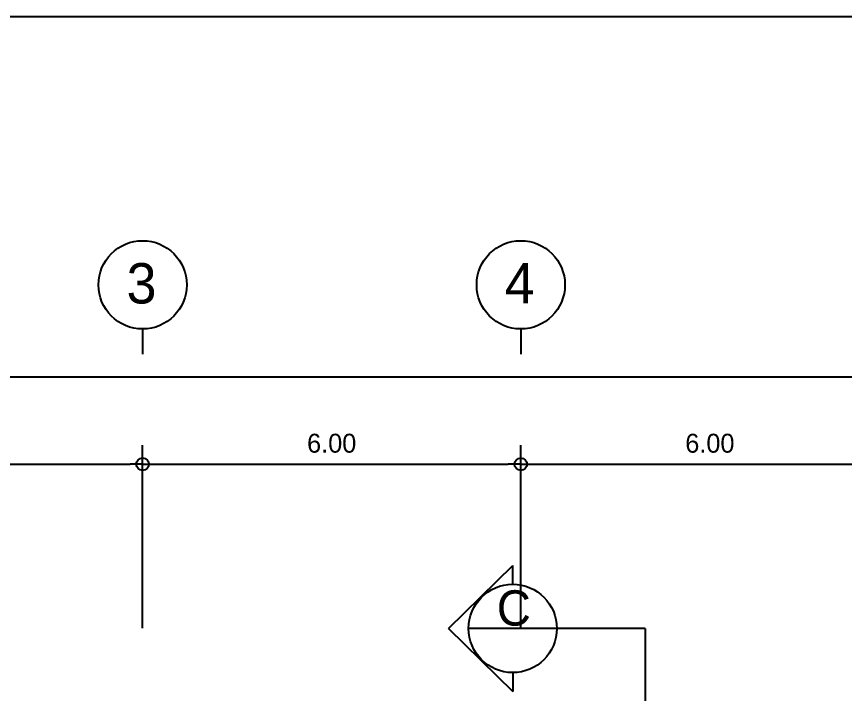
# Model space of a CAD drawing. Header units: millimetres. Extents: x -398 to 816, y -1 to 208.
# Drawn here: x 203.06 to 216.21, y 45.33 to 56.08 of the extents above; entities that cross this region are included whole.
import ezdxf
from ezdxf.enums import TextEntityAlignment as Align

# ---------------------------------------------------------------- set-up
doc = ezdxf.new("R2010")
doc.units = ezdxf.units.MM
doc.linetypes.add('ACAD_ISO04W100', pattern=[30, 24, -3, 0, -3])
for name, color, linetype in [('AA_Dim', 6, 'Continuous'), ('AA_Dim2', 6, 'Continuous'), ('AA_FD', 6, 'Continuous'), ('AC FCU', 221, 'Continuous')]:
    doc.layers.add(name, color=color, linetype=linetype)
doc.styles.add('E140', font='vit-s.shx', dxfattribs={"height": 3.2})
doc.styles.get("Standard").update_dxf_attribs({"font": 'vit-s.shx'})
doc.styles.add('style2', font='vit-s.shx', dxfattribs={"height": 3.2})
doc.dimstyles.new('overall', dxfattribs={"dimtxt": 0.25, "dimasz": 0.15, "dimexe": 0.3, "dimexo": 0.3, "dimgap": 0.18, "dimtad": 1, "dimzin": 0, "dimdsep": 46, "dimtxsty": 'Standard', "dimblk": 'ORIGIN', "dimcen": 0.015, "dimclrd": 256, "dimclre": 256, "dimclrt": 2, "dimadec": 0, "dimazin": 0, "dimtfac": 1, "dimtofl": 0, "dimtmove": 0, "dimatfit": 3, "dimldrblk": 'OPEN90', "dimfxl": 0, "dimtolj": 1, "dimtzin": 0, "dimarcsym": 0})

# ---------------------------------------------------------------- blocks, each defined once
blk = doc.blocks.new('GRD-2')
at = {"layer": 'AA_Dim', "color": 1}
blk.add_line((0, -10.99), (0, -12.981), dxfattribs=at)
blk.add_circle((0, -7.49), 3.5, dxfattribs=at)
at = {"layer": 'AA_Dim', "color": 3, "style": 'E140'}
blk.add_attdef('GRID', text='', height=3.2, dxfattribs=at).set_placement((-0.086, -7.369), align=Align.MIDDLE)
blk = doc.blocks.new('_Origin')
at = {"layer": 'AA_Dim2', "color": 0, "lineweight": -2}
blk.add_line((0, 0), (-1, 0), dxfattribs=at)
blk.add_circle((0, 0), 0.5, dxfattribs=at)
blk = doc.blocks.new('*D30')
at = {"layer": 'AA_Dim', "color": 9, "lineweight": -2}
for p, q in [((189.06, 49.282), (189.06, 50.667)), ((249.06, 49.282), (249.06, 50.667)), ((189.26, 50.367), (248.86, 50.367))]:
    blk.add_line(p, q, dxfattribs=at)
at = {"layer": 'Defpoints', "color": 0}
for p in [(249.06, 50.367), (189.06, 48.982), (249.06, 48.982)]:
    blk.add_point(p, dxfattribs=at)
at = {"layer": 'AA_Dim', "color": 9, "lineweight": -2, "xscale": 0.2, "yscale": 0.2, "zscale": 0.2, "rotation": 180}
blk.add_blockref('_Origin', (189.06, 50.367), dxfattribs=at)
at = {"layer": 'AA_Dim', "color": 9, "lineweight": -2, "xscale": 0.2, "yscale": 0.2, "zscale": 0.2}
blk.add_blockref('_Origin', (249.06, 50.367), dxfattribs=at)
at = {"layer": 'AA_Dim', "color": 2, "insert": (219.06, 50.697), "char_height": 0.3, "attachment_point": 5}
blk.add_mtext('\\A1;60.00', dxfattribs=at)
blk = doc.blocks.new('_Open90')
at = {"layer": 'AA_Dim2', "color": 0, "lineweight": -2}
for p, q in [((0, 0), (-1, 0)), ((-0.5, 0.5), (0, 0)), ((0, 0), (-0.5, -0.5))]:
    blk.add_line(p, q, dxfattribs=at)
blk = doc.blocks.new('*D68')
at = {"layer": 'AA_Dim', "color": 9, "lineweight": -2}
for p, q in [((197.06, 46.38), (197.06, 49.282)), ((205.06, 46.38), (205.06, 49.282)), ((197.26, 48.982), (204.86, 48.982))]:
    blk.add_line(p, q, dxfattribs=at)
at = {"layer": 'Defpoints', "color": 0}
for p in [(205.06, 48.982), (197.06, 46.08), (205.06, 46.08)]:
    blk.add_point(p, dxfattribs=at)
at = {"layer": 'AA_Dim', "color": 9, "lineweight": -2, "xscale": 0.2, "yscale": 0.2, "zscale": 0.2, "rotation": 180}
blk.add_blockref('_Origin', (197.06, 48.982), dxfattribs=at)
at = {"layer": 'AA_Dim', "color": 9, "lineweight": -2, "xscale": 0.2, "yscale": 0.2, "zscale": 0.2}
blk.add_blockref('_Origin', (205.06, 48.982), dxfattribs=at)
at = {"layer": 'AA_Dim', "color": 2, "insert": (201.06, 49.312), "char_height": 0.3, "attachment_point": 5}
blk.add_mtext('\\A1;8.00', dxfattribs=at)
blk = doc.blocks.new('*D70')
at = {"layer": 'AA_Dim', "color": 9, "lineweight": -2}
for p, q in [((211.06, 46.38), (211.06, 49.282)), ((217.06, 46.38), (217.06, 49.282)), ((211.26, 48.982), (216.86, 48.982))]:
    blk.add_line(p, q, dxfattribs=at)
at = {"layer": 'Defpoints', "color": 0}
for p in [(217.06, 48.982), (211.06, 46.08), (217.06, 46.08)]:
    blk.add_point(p, dxfattribs=at)
at = {"layer": 'AA_Dim', "color": 9, "lineweight": -2, "xscale": 0.2, "yscale": 0.2, "zscale": 0.2, "rotation": 180}
blk.add_blockref('_Origin', (211.06, 48.982), dxfattribs=at)
at = {"layer": 'AA_Dim', "color": 9, "lineweight": -2, "xscale": 0.2, "yscale": 0.2, "zscale": 0.2}
blk.add_blockref('_Origin', (217.06, 48.982), dxfattribs=at)
at = {"layer": 'AA_Dim', "color": 2, "insert": (214.06, 49.312), "char_height": 0.3, "attachment_point": 5}
blk.add_mtext('\\A1;6.00', dxfattribs=at)
blk = doc.blocks.new('*D71')
at = {"layer": 'AA_Dim', "color": 9, "lineweight": -2}
for p, q in [((205.06, 46.38), (205.06, 49.282)), ((211.06, 46.38), (211.06, 49.282)), ((205.26, 48.982), (210.86, 48.982))]:
    blk.add_line(p, q, dxfattribs=at)
at = {"layer": 'Defpoints', "color": 0}
for p in [(211.06, 48.982), (205.06, 46.08), (211.06, 46.08)]:
    blk.add_point(p, dxfattribs=at)
at = {"layer": 'AA_Dim', "color": 9, "lineweight": -2, "xscale": 0.2, "yscale": 0.2, "zscale": 0.2, "rotation": 180}
blk.add_blockref('_Origin', (205.06, 48.982), dxfattribs=at)
at = {"layer": 'AA_Dim', "color": 9, "lineweight": -2, "xscale": 0.2, "yscale": 0.2, "zscale": 0.2}
blk.add_blockref('_Origin', (211.06, 48.982), dxfattribs=at)
at = {"layer": 'AA_Dim', "color": 2, "insert": (208.06, 49.312), "char_height": 0.3, "attachment_point": 5}
blk.add_mtext('\\A1;6.00', dxfattribs=at)

msp = doc.modelspace()

# ---------------------------------------------------------------- linework, layer by layer
at = {"layer": 'AC FCU', "color": 5}
for p, q in [((209.913, 46.377), (210.932, 47.377)), ((210.932, 47.077), (210.932, 47.377)), ((209.913, 46.377), (210.932, 45.377)), ((213.032, 46.377), (210.232, 46.377)), ((210.932, 45.677), (210.932, 45.377))]:
    msp.add_line(p, q, dxfattribs=at)
at = {"layer": 'AC FCU', "color": 5, "linetype": 'ACAD_ISO04W100', "ltscale": 0.25}
msp.add_line((213.032, 46.377), (213.032, 10.104), dxfattribs=at)
at = {"layer": 'AC FCU', "color": 8}
msp.add_lwpolyline([(177.186, 56.078), (254.626, 56.078), (254.626, 0), (177.186, 0)], close=True, dxfattribs=at)
at = {"layer": 'AC FCU', "color": 5}
msp.add_circle((210.932, 46.377), 0.7, dxfattribs=at)

# ---------------------------------------------------------------- block references
at = {"layer": 'AA_FD', "xscale": 0.2000000000000455, "yscale": 0.2000000000000455, "zscale": 0.2}
for p, values in [((205.06, 53.323), {'GRID': '3'}), ((211.06, 53.323), {'GRID': '4'})]:
    msp.add_blockref('GRD-2', p, dxfattribs=at).add_auto_attribs(values)

# ---------------------------------------------------------------- texts
at = {"layer": 'AC FCU', "style": 'style2'}
msp.add_text('C', height=0.56, dxfattribs=at).set_placement((210.679, 46.422))

# ---------------------------------------------------------------- dimensions: what is measured, and where the dimension line sits
at = {"layer": 'AA_Dim'}
for base, p1, p2, picture, middle in [((249.06, 50.367), (189.06, 48.982), (249.06, 48.982), '*D30', (219.06, 50.697)), ((205.06, 48.982), (197.06, 46.08), (205.06, 46.08), '*D68', (201.06, 49.312)), ((211.06, 48.982), (205.06, 46.08), (211.06, 46.08), '*D71', (208.06, 49.312)), ((217.06, 48.982), (211.06, 46.08), (217.06, 46.08), '*D70', (214.06, 49.312))]:
    dim = msp.add_linear_dim(base=base, p1=p1, p2=p2, dimstyle='overall', override={"dimtxt": 0.3, "dimasz": 0.2, "dimclrd": 9, "dimclre": 9}, dxfattribs=at)
    dim.commit()
    dim.dimension.update_dxf_attribs({"geometry": picture, "text_midpoint": middle})

doc.saveas('drawing.dxf')
